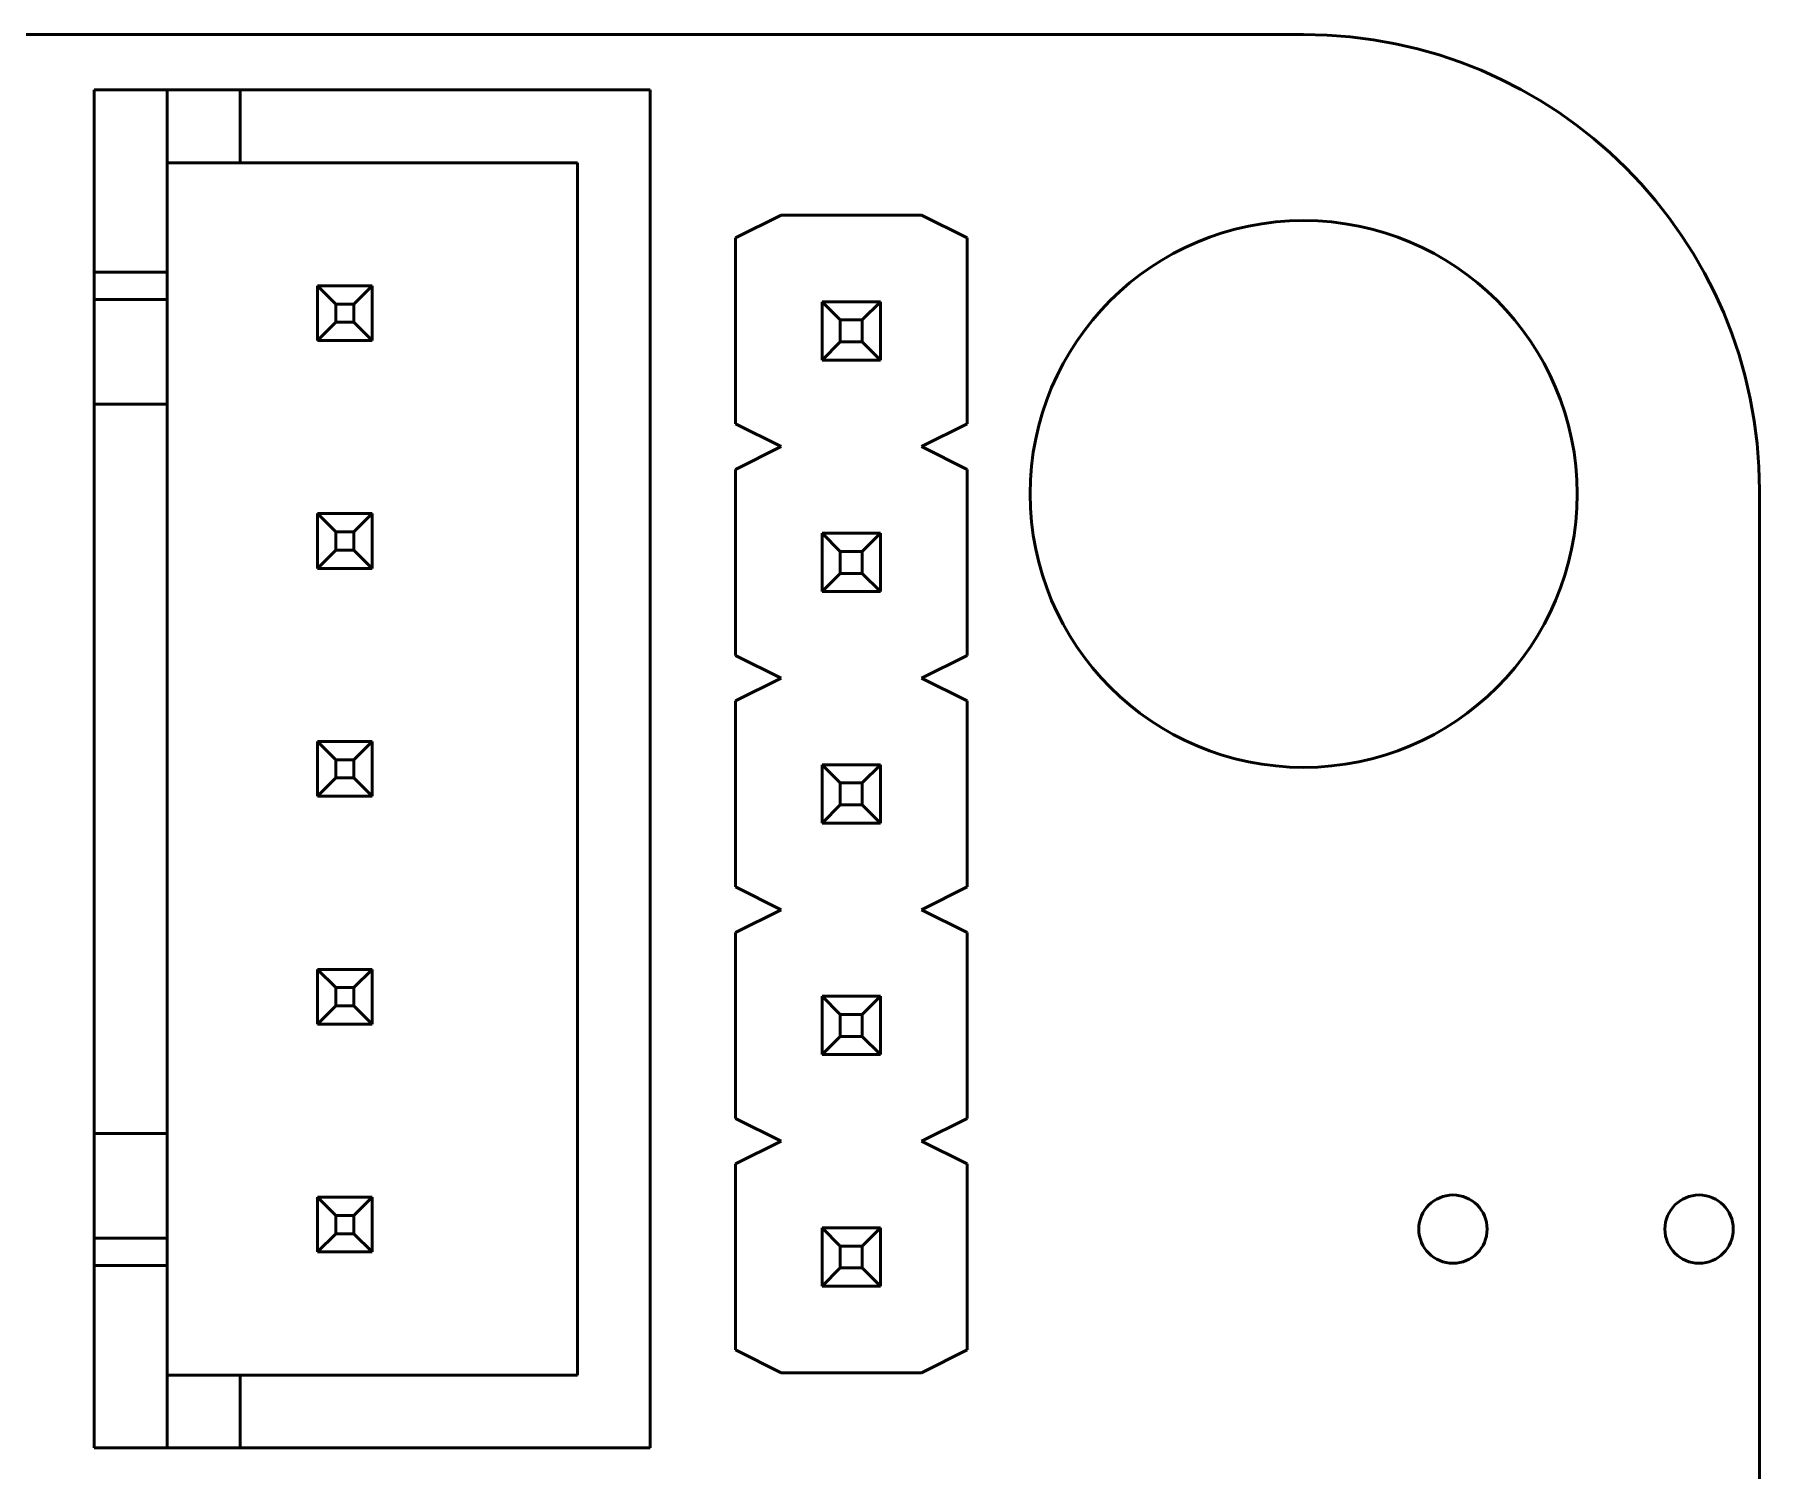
# Model space of a CAD drawing. Header units: inches. Extents: x 5.31 to 11.69, y 3.53 to 7.47.
# Drawn here: x 10.861 to 11.606, y 6.848 to 7.469 of the extents above; entities that cross this region are included whole.
import ezdxf

# ---------------------------------------------------------------- set-up
doc = ezdxf.new("R2010")
doc.units = ezdxf.units.IN
doc.header["$MEASUREMENT"] = 0
doc.layers.add('Visible (ANSI)', color=7, linetype='Continuous', lineweight=50)

msp = doc.modelspace()

# ---------------------------------------------------------------- linework, layer by layer
at = {"layer": 'Visible (ANSI)'}
for p, q in [((5.5042, 7.4685), (11.4093, 7.4685)), ((10.88702, 7.4446), (10.91851, 7.4446)), ((10.88702, 7.36586), (10.88702, 7.4446)), ((10.95001, 7.4446), (10.91851, 7.4446)), ((10.91851, 7.36586), (10.91851, 7.4446)), ((10.95001, 7.4446), (11.12717, 7.4446)), ((10.95001, 7.41311), (10.95001, 7.4446)), ((11.12717, 6.85799), (11.12717, 7.4446)), ((10.95001, 7.41311), (10.91851, 7.41311)), ((10.95001, 7.41311), (11.09568, 7.41311)), ((11.09568, 6.88948), (11.09568, 7.41311)), ((11.18362, 7.39048), (11.16394, 7.38063)), ((11.24425, 7.39048), (11.18362, 7.39048)), ((11.26394, 7.38063), (11.24425, 7.39048)), ((11.16394, 7.38063), (11.16394, 7.30032)), ((11.26394, 7.38063), (11.26394, 7.30032)), ((10.88702, 7.36586), (10.91851, 7.36586)), ((10.88702, 7.35405), (10.88702, 7.36586)), ((10.91851, 7.36586), (10.91851, 7.35405)), ((10.98347, 7.35996), (11.00709, 7.35996)), ((10.98347, 7.33633), (10.98347, 7.35996)), ((10.99135, 7.35208), (10.98347, 7.35996)), ((11.00709, 7.35996), (10.99922, 7.35208)), ((11.00709, 7.35996), (11.00709, 7.33633)), ((10.88702, 7.34224), (10.88702, 7.35405)), ((10.88702, 7.35405), (10.91851, 7.35405)), ((10.91851, 7.35405), (10.91851, 7.34224)), ((10.99135, 7.35208), (10.99135, 7.34421)), ((10.99922, 7.35208), (10.99135, 7.35208)), ((10.99922, 7.34421), (10.99922, 7.35208)), ((11.20134, 7.32788), (11.20134, 7.35307)), ((11.20134, 7.35307), (11.22654, 7.35307)), ((11.20921, 7.3452), (11.20134, 7.35307)), ((11.21866, 7.3452), (11.22654, 7.35307)), ((11.22654, 7.35307), (11.22654, 7.32788)), ((11.21866, 7.3452), (11.20921, 7.3452)), ((11.20921, 7.3452), (11.20921, 7.33575)), ((11.21866, 7.33575), (11.21866, 7.3452)), ((10.88702, 7.34224), (10.88702, 7.30878)), ((10.91851, 7.30878), (10.91851, 7.34224)), ((10.99135, 7.34421), (10.98347, 7.33633)), ((10.99135, 7.34421), (10.99922, 7.34421)), ((11.00709, 7.33633), (10.99922, 7.34421)), ((11.00709, 7.33633), (10.98347, 7.33633)), ((11.20134, 7.32788), (11.20921, 7.33575)), ((11.20921, 7.33575), (11.21866, 7.33575)), ((11.22654, 7.32788), (11.21866, 7.33575)), ((11.22654, 7.32788), (11.20134, 7.32788)), ((10.88702, 7.30878), (10.91851, 7.30878)), ((10.88702, 6.99381), (10.88702, 7.30878)), ((10.91851, 6.99381), (10.91851, 7.30878)), ((11.16394, 7.30032), (11.18362, 7.29048)), ((11.24425, 7.29048), (11.26394, 7.30032)), ((11.18362, 7.29048), (11.16394, 7.28063)), ((11.26394, 7.28063), (11.24425, 7.29048)), ((11.16394, 7.28063), (11.16394, 7.20032)), ((11.26394, 7.28063), (11.26394, 7.20032)), ((11.60615, 7.27166), (11.60615, 6.74666)), ((10.98347, 7.26153), (11.00709, 7.26153)), ((10.98347, 7.23791), (10.98347, 7.26153)), ((10.99135, 7.25366), (10.98347, 7.26153)), ((11.00709, 7.26153), (10.99922, 7.25366)), ((11.00709, 7.26153), (11.00709, 7.23791)), ((10.99135, 7.25366), (10.99135, 7.24578)), ((10.99922, 7.25366), (10.99135, 7.25366)), ((10.99922, 7.24578), (10.99922, 7.25366)), ((11.20134, 7.22788), (11.20134, 7.25307)), ((11.20134, 7.25307), (11.22654, 7.25307)), ((11.20921, 7.2452), (11.20134, 7.25307)), ((11.21866, 7.2452), (11.22654, 7.25307)), ((11.22654, 7.25307), (11.22654, 7.22788)), ((10.99135, 7.24578), (10.98347, 7.23791)), ((10.99135, 7.24578), (10.99922, 7.24578)), ((11.00709, 7.23791), (10.99922, 7.24578)), ((11.21866, 7.2452), (11.20921, 7.2452)), ((11.20921, 7.2452), (11.20921, 7.23575)), ((11.21866, 7.23575), (11.21866, 7.2452)), ((11.00709, 7.23791), (10.98347, 7.23791)), ((11.20134, 7.22788), (11.20921, 7.23575)), ((11.20921, 7.23575), (11.21866, 7.23575)), ((11.22654, 7.22788), (11.21866, 7.23575)), ((11.22654, 7.22788), (11.20134, 7.22788)), ((11.16394, 7.20032), (11.18362, 7.19048)), ((11.24425, 7.19048), (11.26394, 7.20032)), ((11.18362, 7.19048), (11.16394, 7.18063)), ((11.26394, 7.18063), (11.24425, 7.19048)), ((11.16394, 7.18063), (11.16394, 7.10032)), ((11.26394, 7.18063), (11.26394, 7.10032)), ((10.98347, 7.16311), (11.00709, 7.16311)), ((10.98347, 7.13948), (10.98347, 7.16311)), ((10.99135, 7.15523), (10.98347, 7.16311)), ((11.00709, 7.16311), (10.99922, 7.15523)), ((11.00709, 7.16311), (11.00709, 7.13948)), ((10.99135, 7.15523), (10.99135, 7.14736)), ((10.99922, 7.15523), (10.99135, 7.15523)), ((10.99922, 7.14736), (10.99922, 7.15523)), ((11.20134, 7.12788), (11.20134, 7.15307)), ((11.20134, 7.15307), (11.22654, 7.15307)), ((11.20921, 7.1452), (11.20134, 7.15307)), ((11.21866, 7.1452), (11.22654, 7.15307)), ((11.22654, 7.15307), (11.22654, 7.12788)), ((10.99135, 7.14736), (10.98347, 7.13948)), ((10.99135, 7.14736), (10.99922, 7.14736)), ((11.00709, 7.13948), (10.99922, 7.14736)), ((11.21866, 7.1452), (11.20921, 7.1452)), ((11.20921, 7.1452), (11.20921, 7.13575)), ((11.21866, 7.13575), (11.21866, 7.1452)), ((11.00709, 7.13948), (10.98347, 7.13948)), ((11.20134, 7.12788), (11.20921, 7.13575)), ((11.20921, 7.13575), (11.21866, 7.13575)), ((11.22654, 7.12788), (11.21866, 7.13575)), ((11.22654, 7.12788), (11.20134, 7.12788)), ((11.16394, 7.10032), (11.18362, 7.09048)), ((11.24425, 7.09048), (11.26394, 7.10032)), ((11.18362, 7.09048), (11.16394, 7.08063)), ((11.26394, 7.08063), (11.24425, 7.09048)), ((11.16394, 7.08063), (11.16394, 7.00032)), ((11.26394, 7.08063), (11.26394, 7.00032)), ((10.98347, 7.06468), (11.00709, 7.06468)), ((10.98347, 7.04106), (10.98347, 7.06468)), ((10.99135, 7.05681), (10.98347, 7.06468)), ((11.00709, 7.06468), (10.99922, 7.05681)), ((11.00709, 7.06468), (11.00709, 7.04106)), ((10.99135, 7.05681), (10.99135, 7.04893)), ((10.99922, 7.05681), (10.99135, 7.05681)), ((10.99922, 7.04893), (10.99922, 7.05681)), ((10.99135, 7.04893), (10.98347, 7.04106)), ((10.99135, 7.04893), (10.99922, 7.04893)), ((11.00709, 7.04106), (10.99922, 7.04893)), ((11.20134, 7.02788), (11.20134, 7.05307)), ((11.20134, 7.05307), (11.22654, 7.05307)), ((11.20921, 7.0452), (11.20134, 7.05307)), ((11.21866, 7.0452), (11.22654, 7.05307)), ((11.22654, 7.05307), (11.22654, 7.02788)), ((11.00709, 7.04106), (10.98347, 7.04106)), ((11.21866, 7.0452), (11.20921, 7.0452)), ((11.20921, 7.0452), (11.20921, 7.03575)), ((11.21866, 7.03575), (11.21866, 7.0452)), ((11.20134, 7.02788), (11.20921, 7.03575)), ((11.20921, 7.03575), (11.21866, 7.03575)), ((11.22654, 7.02788), (11.21866, 7.03575)), ((11.22654, 7.02788), (11.20134, 7.02788)), ((11.16394, 7.00032), (11.18362, 6.99048)), ((11.24425, 6.99048), (11.26394, 7.00032)), ((10.88702, 6.99381), (10.91851, 6.99381)), ((10.88702, 6.96035), (10.88702, 6.99381)), ((10.91851, 6.99381), (10.91851, 6.96035)), ((11.18362, 6.99048), (11.16394, 6.98063)), ((11.26394, 6.98063), (11.24425, 6.99048)), ((11.16394, 6.98063), (11.16394, 6.90032)), ((11.26394, 6.98063), (11.26394, 6.90032)), ((10.98347, 6.96626), (11.00709, 6.96626)), ((10.98347, 6.94263), (10.98347, 6.96626)), ((10.99135, 6.95838), (10.98347, 6.96626)), ((11.00709, 6.96626), (10.99922, 6.95838)), ((11.00709, 6.96626), (11.00709, 6.94263)), ((10.88702, 6.96035), (10.88702, 6.94854)), ((10.91851, 6.94854), (10.91851, 6.96035)), ((10.99135, 6.95838), (10.99135, 6.95051)), ((10.99922, 6.95838), (10.99135, 6.95838)), ((10.99922, 6.95051), (10.99922, 6.95838)), ((10.99135, 6.95051), (10.98347, 6.94263)), ((10.99135, 6.95051), (10.99922, 6.95051)), ((11.00709, 6.94263), (10.99922, 6.95051)), ((11.20134, 6.92788), (11.20134, 6.95307)), ((11.20134, 6.95307), (11.22654, 6.95307)), ((11.20921, 6.9452), (11.20134, 6.95307)), ((11.21866, 6.9452), (11.22654, 6.95307)), ((11.22654, 6.95307), (11.22654, 6.92788)), ((10.88702, 6.94854), (10.88702, 6.93673)), ((10.88702, 6.94854), (10.91851, 6.94854)), ((10.91851, 6.93673), (10.91851, 6.94854)), ((11.00709, 6.94263), (10.98347, 6.94263)), ((11.21866, 6.9452), (11.20921, 6.9452)), ((11.20921, 6.9452), (11.20921, 6.93575)), ((11.21866, 6.93575), (11.21866, 6.9452)), ((10.88702, 6.93673), (10.91851, 6.93673)), ((10.88702, 6.85799), (10.88702, 6.93673)), ((10.91851, 6.85799), (10.91851, 6.93673)), ((11.20134, 6.92788), (11.20921, 6.93575)), ((11.20921, 6.93575), (11.21866, 6.93575)), ((11.22654, 6.92788), (11.21866, 6.93575)), ((11.22654, 6.92788), (11.20134, 6.92788)), ((11.16394, 6.90032), (11.18362, 6.89048)), ((11.24425, 6.89048), (11.26394, 6.90032)), ((11.24425, 6.89048), (11.18362, 6.89048)), ((10.95001, 6.88948), (10.91851, 6.88948)), ((10.95001, 6.88948), (10.95001, 6.85799)), ((10.95001, 6.88948), (11.09568, 6.88948)), ((10.88702, 6.85799), (10.91851, 6.85799)), ((10.95001, 6.85799), (10.91851, 6.85799)), ((10.95001, 6.85799), (11.12717, 6.85799))]:
    msp.add_line(p, q, dxfattribs=at)
for centre, radius in [((11.4093, 7.27004), 0.11811), ((11.47379, 6.95248), 0.01476), ((11.58009, 6.95248), 0.01476)]:
    msp.add_circle(centre, radius, dxfattribs=at)
msp.add_arc((11.4093, 7.27165), 0.19685, 0.00035, 89.99965, dxfattribs=at)

doc.saveas('drawing.dxf')
